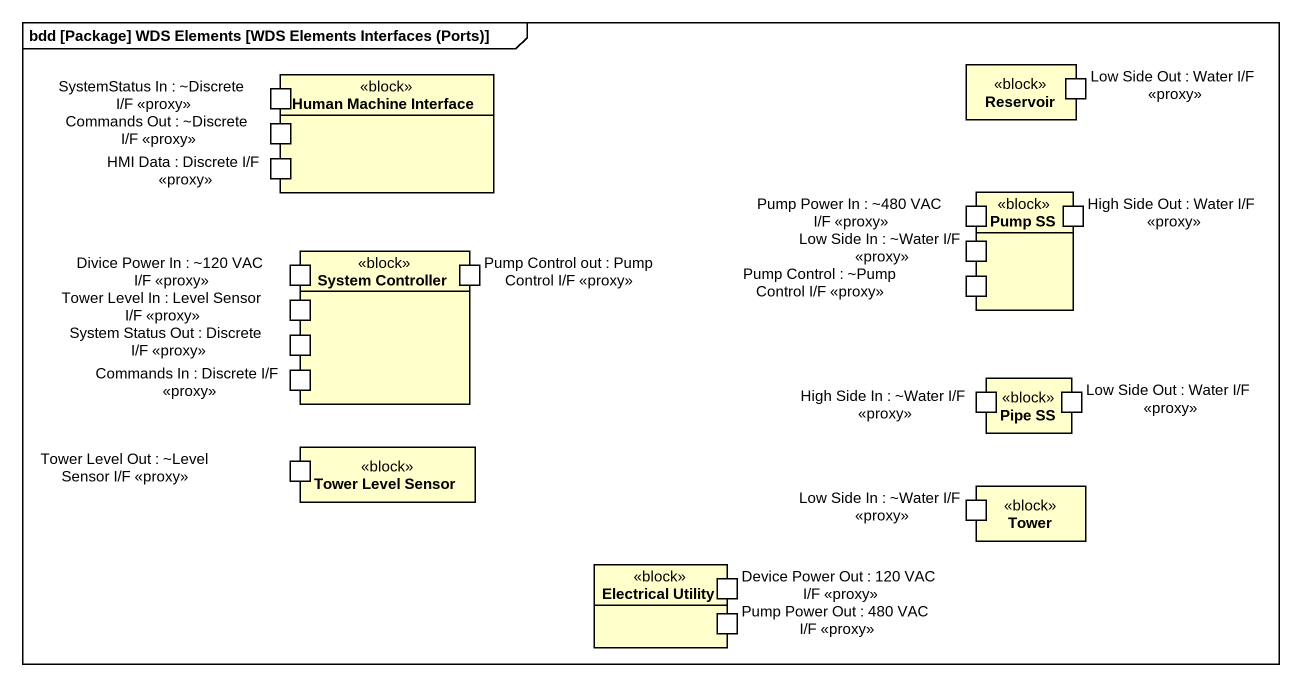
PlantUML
@startuml
mainframe bdd [Package] WDS Elements [WDS Elements Interfaces (Ports)]
rectangle "Human Machine Interface" as Human_Machine_Interface <<block>> {
  port "SystemStatus In : ~Discrete I/F <<proxy>>" as SystemStatus_In_Discrete_I
  port "Commands Out : ~Discrete I/F <<proxy>>" as Commands_Out_Discrete_I_F
  port "HMI Data : Discrete I/F <<proxy>>" as HMI_Data_Discrete_I_F_proxy
}
rectangle Reservoir <<block>> {
  port "Low Side Out : Water I/F <<proxy>>" as Low_Side_Out_Water_I_F_proxy
}
rectangle "Pump SS" as Pump_SS <<block>> {
  port "Pump Power In : ~480 VAC I/F <<proxy>>" as Pump_Power_In_480_VAC_I_F
  port "High Side Out : Water I/F <<proxy>>" as High_Side_Out_Water_I_F
  port "Low Side In : ~Water I/F <<proxy>>" as Low_Side_In_Water_I_F_proxy
  port "Pump Control : ~Pump Control I/F <<proxy>>" as Pump_Control_Pump_Control_I
}
rectangle "System Controller" as System_Controller <<block>> {
  port "Divice Power In : ~120 VAC I/F <<proxy>>" as Divice_Power_In_120_VAC_I_F
  port "Pump Control out : Pump Control I/F <<proxy>>" as Pump_Control_out_Pump
  port "Tower Level In : Level Sensor I/F <<proxy>>" as Tower_Level_In_Level_Sensor
  port "System Status Out : Discrete I/F <<proxy>>" as System_Status_Out_Discrete
  port "Commands In : Discrete I/F <<proxy>>" as Commands_In_Discrete_I_F
}
rectangle "Pipe SS" as Pipe_SS <<block>> {
  port "High Side In : ~Water I/F <<proxy>>" as High_Side_In_Water_I_F_proxy
  port "Low Side Out : Water I/F <<proxy>>" as Low_Side_Out_Water_I_F_proxy_2
}
rectangle "Tower Level Sensor" as Tower_Level_Sensor <<block>> {
  port "Tower Level Out : ~Level Sensor I/F <<proxy>>" as Tower_Level_Out_Level
}
rectangle Tower <<block>> {
  port "Low Side In : ~Water I/F <<proxy>>" as Low_Side_In_Water_I_F_proxy_2
}
rectangle "Electrical Utility" as Electrical_Utility <<block>> {
  port "Device Power Out : 120 VAC I/F <<proxy>>" as Device_Power_Out_120_VAC_I
  port "Pump Power Out : 480 VAC I/F <<proxy>>" as Pump_Power_Out_480_VAC_I_F
}
@enduml
